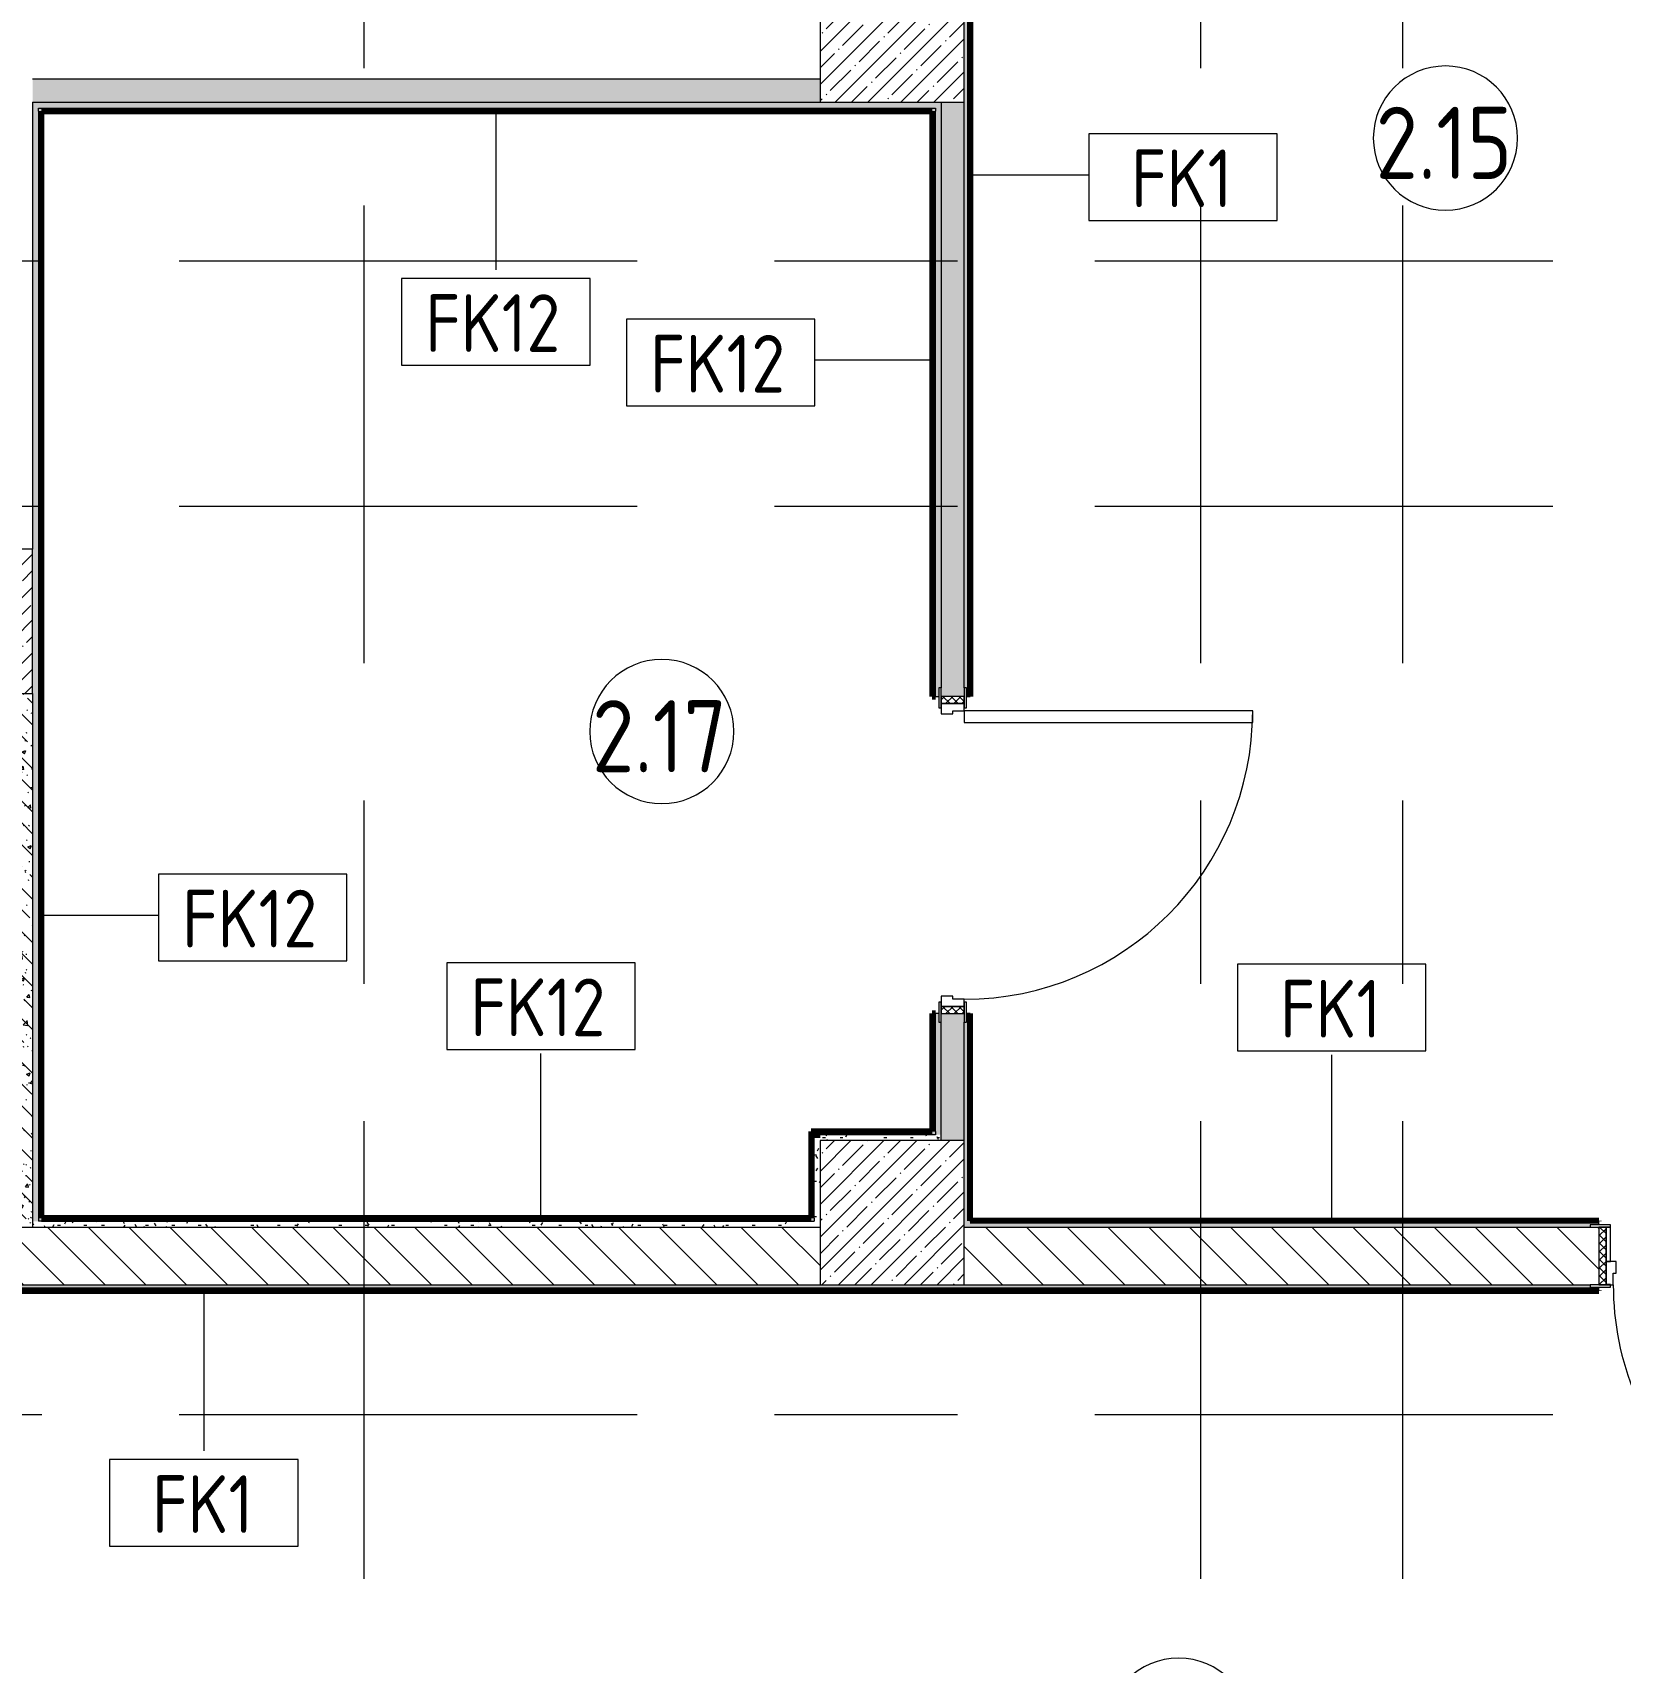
# Model space of a CAD drawing. Header units: millimetres. Extents: x 35157 to 232994, y -8553 to 29000.
# Drawn here: x 70810 to 76315, y 17291 to 22942 of the extents above; entities that cross this region are included whole.
import ezdxf

# ---------------------------------------------------------------- set-up
doc = ezdxf.new("R2010")
doc.units = ezdxf.units.MM
doc.linetypes.add('Осевая', pattern=[3175, 635, -476.25, 1587.5, -476.25])
for name, color, linetype, lineweight in [('A-AREA-IDEN', 7, 'Continuous', 9), ('A-DOOR', 7, 'Continuous', 9), ('A-DOOR-2', 7, 'Continuous', 13), ('A-DOOR-FRAM', 7, 'Continuous', 13), ('A-DOOR-FRAM-1', 7, 'Continuous', 9), ('A-WALL', 7, 'Continuous', 9), ('A-WALL-IDEN', 7, 'Continuous', 9), ('I-WALL', 7, 'Continuous', 9), ('S-COLS', 7, 'Continuous', 9), ('Оси-2', 7, 'Осевая', 9)]:
    doc.layers.add(name, color=color, linetype=linetype, lineweight=lineweight)
for name, color, linetype, lineweight, true_color in [('A-WALL-4', 7, 'Continuous', 9, 0xff80c0), ('A-WALL-8', 7, 'Continuous', 9, 0x3f92ba), ('I-WALL-15', 7, 'Continuous', 80, 0x3f92ba), ('I-WALL-3', 7, 'Continuous', 9, 0x3f92ba), ('I-WALL-5', 7, 'Continuous', 9, 0xc0c0c0), ('I-WALL-9', 7, 'Continuous', 80, 0xff80c0)]:
    doc.layers.add(name, color=color, linetype=linetype, lineweight=lineweight, true_color=true_color)
doc.styles.add('GOST Common', font='GOST_Common.ttf', dxfattribs={"width": 0.9, "height": 200})
doc.styles.add('GOST Common_1', font='GOST_Common.ttf', dxfattribs={"width": 0.9, "height": 250})
pattern_1 = [(135, (0, 0), (-75.43415, -75.43415), [106.68, -17.78, 3.556, -17.78]), (135, (0, 75.39), (-75.43415, -75.43415), []), (50, (0, 0), (127.52922, -11.15758), [13.335, -146.685]), (355, (0, 0), (-24.66966, 133.74002), [10.668, -117.348]), (100.451, (10.63, -0.93), (102.85973, 122.58178), [11.333, -124.663]), (46.184, (0, 35.56), (189.75516, -29.43036), [20.002, -220.027]), (96.636, (15.81, 33.1), (166.1822, 173.1996), [17, -186.995]), (351.184, (0, 35.56), (166.18393, 173.19757), [16.002, -176.022]), (21, (17.78, 26.67), (106.13027, -71.58603), [13.335, -146.685]), (326, (17.78, 26.67), (43.26188, 128.93175), [10.668, -117.348]), (71.451, (26.62, 20.7), (149.39198, 57.34505), [11.333, -124.663]), (37.5, (0, 0), (2.162228, 59.188357), [3.353, -112.573, 3.353, -115.773, -117.793]), (37.5, (0, 0), (2.162228, 59.188357), [-235.052, 3.353, -114.44]), (7.5, (0, 0), (46.773857, 70.12615), [3.353, -64.567, 3.353, -109.906, -44.894]), (7.5, (0, 0), (46.773857, 70.12615), [-181.178, 3.353, -41.542]), (327.5, (-39.65, 0), (94.91367, -4.010093), [3.353, -41.097, 3.353, -135.331, -184.023]), (327.5, (-39.65, 0), (94.91367, -4.010093), [-183.134, 3.353, -180.67]), (317.5, (-57.43, 0), (103.69057, 17.79882), [3.353, -54.432, 3.353, -88.748, -130.683]), (317.5, (-57.43, 0), (103.69057, 17.79882), [-149.885, 3.353, -127.33])]
pattern_2 = [(0, (0, 0), (121.92, 30.48), [10.058, -81.382, 10.058, -81.382, -487.68]), (0, (0, 0), (121.92, 30.48), [-182.88, 10.058, -172.822, 10.058, -81.382, -213.36]), (0, (0, 0), (121.92, 30.48), [-457.2, 10.058, -50.902, 10.058, -142.342]), (120, (45.72, 15.24), (-87.356454, 90.345817), [10.058, -81.382, 10.058, -81.382, -487.68]), (120, (45.72, 15.24), (-87.356454, 90.345817), [-182.88, 10.058, -172.822, 10.058, -81.382, -213.36]), (120, (45.72, 15.24), (-87.356454, 90.345817), [-457.2, 10.058, -50.902, 10.058, -142.342]), (240, (60.96, 76.2), (-34.563546, -120.825817), [10.058, -81.382, 10.058, -81.382, -487.68]), (240, (60.96, 76.2), (-34.563546, -120.825817), [-182.88, 10.058, -172.822, 10.058, -81.382, -213.36]), (240, (60.96, 76.2), (-34.563546, -120.825817), [-457.2, 10.058, -50.902, 10.058, -142.342])]

# ---------------------------------------------------------------- blocks, each defined once
blk = doc.blocks.new('BSC_Колонна _Прямоугольная - 500х500-V25-План отделки стен 2 этажа в осях 12-23')
at = {"layer": 'S-COLS'}
h = blk.add_hatch(dxfattribs=at)
h.set_pattern_fill('FP_35', color=256, style=0, pattern_type=2)
h.set_pattern_definition([(45, (-73790, -22950), (-57.02463, 57.02463), []), (45, (-73732.975, -22950), (-57.02463, 57.02463), [100.806, -20.161, 3.353, -16.808])])
h.paths.add_polyline_path([(-250, -250), (250, -250), (250, 250), (-250, 250)])
for p, q in [((250, 250), (-250, 250)), ((-250, 250), (-250, -250)), ((250, -250), (250, 250)), ((-250, -250), (250, -250))]:
    blk.add_line(p, q, dxfattribs=at)
blk = doc.blocks.new('110_Дверь_СКБ_1Ст_Внутренняя1 - Д-4 1100x2100h_су мгн-32375332-План отделки стен 2 этажа в осях 12-23')
at = {"layer": 'A-DOOR'}
h = blk.add_hatch(dxfattribs=at)
h.set_pattern_fill('FP_41', color=256, style=0, pattern_type=2)
h.set_pattern_definition([(135, (1751.41, 164.685), (-14.14214, -14.14214), []), (225, (1751.41, 164.685), (14.14214, -14.14214), [])])
h.paths.add_polyline_path([(562.5, 100), (537.5, 100), (537.5, -100), (562.5, -100)])
at = {"layer": 'A-DOOR-FRAM-1'}
h = blk.add_hatch(dxfattribs=at)
h.set_pattern_fill('FP_42', color=256, style=0, pattern_type=2)
h.set_pattern_definition([(45, (-371.384, 164.685), (-14.1421, 14.1421), []), (135, (-371.384, 164.685), (-14.1421, -14.1421), [])])
h.paths.add_polyline_path([(-512.5, 100), (-537.5, 100), (-537.5, -100), (-512.5, -100)])
at = {"layer": 'A-DOOR'}
blk.add_arc((-487.5, 100), 1000, 360, 90, dxfattribs=at)
at = {"layer": 'A-DOOR-2'}
for p, q in [((-487.5, 1100), (-487.5, 100)), ((-447.5, 1100), (-487.5, 1100)), ((-447.5, 100), (-447.5, 1100)), ((-487.5, 100), (-447.5, 100))]:
    blk.add_line(p, q, dxfattribs=at)
at = {"layer": 'A-DOOR-FRAM'}
for p, q in [((-497.5, 108), (-567.5, 108)), ((-567.5, 108), (-567.5, 100)), ((-567.5, 100), (-497.5, 100)), ((-512.5, 100), (-537.5, 100)), ((-537.5, 100), (-537.5, -100)), ((-487.5, 100), (-512.5, 100)), ((-512.5, 100), (-512.5, 20)), ((-512.5, -100), (-512.5, 100)), ((-497.5, 100), (-512.5, 100)), ((-512.5, 100), (-512.5, 99)), ((-512.5, 99), (-497.5, 99)), ((-497.5, 100), (-497.5, 108)), ((-497.5, 99), (-497.5, 100)), ((-487.5, 60), (-487.5, 100)), ((-477.5, 60), (-487.5, 60)), ((-477.5, 20), (-477.5, 60)), ((512.5, 60), (502.5, 60)), ((502.5, 60), (502.5, 20)), ((512.5, 100), (512.5, 60)), ((537.5, 100), (512.5, 100)), ((592.5, 108), (522.5, 108)), ((522.5, 108), (522.5, 100)), ((537.5, 100), (522.5, 100)), ((522.5, 100), (522.5, 99)), ((522.5, 100), (592.5, 100)), ((522.5, 99), (537.5, 99)), ((537.5, 20), (537.5, 100)), ((562.5, 100), (537.5, 100)), ((537.5, 100), (537.5, -100)), ((537.5, 99), (537.5, 100)), ((562.5, -100), (562.5, 100)), ((592.5, 100), (592.5, 108)), ((-512.5, 20), (-477.5, 20)), ((-497.5, 20), (-512.5, 20)), ((-512.5, 20), (-512.5, -100)), ((-497.5, -100), (-497.5, 20)), ((502.5, 20), (537.5, 20)), ((537.5, 20), (522.5, 20)), ((522.5, 20), (522.5, -100)), ((537.5, -100), (537.5, 20)), ((-497.5, -100), (-567.5, -100)), ((-567.5, -100), (-567.5, -108)), ((-567.5, -108), (-497.5, -108)), ((-537.5, -100), (-512.5, -100)), ((-512.5, -100), (-497.5, -100)), ((-497.5, -108), (-497.5, -100)), ((522.5, -100), (537.5, -100)), ((592.5, -100), (522.5, -100)), ((522.5, -100), (522.5, -108)), ((522.5, -108), (592.5, -108)), ((537.5, -100), (562.5, -100)), ((592.5, -108), (592.5, -100))]:
    blk.add_line(p, q, dxfattribs=at)
blk = doc.blocks.new('110_Дверь_СКБ_1Ст_Внутренняя1 - Д-4 1100x2100h_су мгн-32391219-План отделки стен 2 этажа в осях 12-23')
at = {"layer": 'A-DOOR'}
h = blk.add_hatch(dxfattribs=at)
h.set_pattern_fill('FP_39', color=256, style=0, pattern_type=2)
h.set_pattern_definition([(135, (1751.41, 104.685), (-14.14214, -14.14214), []), (225, (1751.41, 104.685), (14.14214, -14.14214), [])])
h.paths.add_polyline_path([(562.5, 40), (537.5, 40), (537.5, -40), (562.5, -40)])
at = {"layer": 'A-DOOR-FRAM-1'}
h = blk.add_hatch(dxfattribs=at)
h.set_pattern_fill('FP_40', color=256, style=0, pattern_type=2)
h.set_pattern_definition([(45, (-371.384, 104.685), (-14.1421, 14.1421), []), (135, (-371.384, 104.685), (-14.1421, -14.1421), [])])
h.paths.add_polyline_path([(-512.5, 40), (-537.5, 40), (-537.5, -40), (-512.5, -40)])
at = {"layer": 'A-DOOR'}
blk.add_arc((-487.5, 40), 1000, 360, 90, dxfattribs=at)
at = {"layer": 'A-DOOR-2'}
for p, q in [((-487.5, 1040), (-487.5, 40)), ((-447.5, 1040), (-487.5, 1040)), ((-447.5, 40), (-447.5, 1040)), ((-487.5, 40), (-447.5, 40))]:
    blk.add_line(p, q, dxfattribs=at)
at = {"layer": 'A-DOOR-FRAM'}
for p, q in [((-497.5, 48), (-567.5, 48)), ((-567.5, 48), (-567.5, 40)), ((-567.5, 40), (-497.5, 40)), ((-512.5, 40), (-537.5, 40)), ((-537.5, 40), (-537.5, -40)), ((-487.5, 40), (-512.5, 40)), ((-512.5, 40), (-512.5, -40)), ((-512.5, -40), (-512.5, 40)), ((-497.5, 40), (-512.5, 40)), ((-512.5, 40), (-512.5, 39)), ((-512.5, 39), (-497.5, 39)), ((-497.5, 40), (-497.5, 48)), ((-497.5, 39), (-497.5, 40)), ((-487.5, 0), (-487.5, 40)), ((-477.5, 0), (-487.5, 0)), ((-477.5, -40), (-477.5, 0)), ((512.5, 0), (502.5, 0)), ((502.5, 0), (502.5, -40)), ((512.5, 40), (512.5, 0)), ((537.5, 40), (512.5, 40)), ((592.5, 48), (522.5, 48)), ((522.5, 48), (522.5, 40)), ((537.5, 40), (522.5, 40)), ((522.5, 40), (522.5, 39)), ((522.5, 40), (592.5, 40)), ((522.5, 39), (537.5, 39)), ((537.5, -40), (537.5, 40)), ((562.5, 40), (537.5, 40)), ((537.5, 40), (537.5, -40)), ((537.5, 39), (537.5, 40)), ((562.5, -40), (562.5, 40)), ((592.5, 40), (592.5, 48)), ((-497.5, -40), (-567.5, -40)), ((-567.5, -40), (-567.5, -48)), ((-567.5, -48), (-497.5, -48)), ((-537.5, -40), (-512.5, -40)), ((-497.5, -39), (-512.5, -39)), ((-512.5, -39), (-512.5, -40)), ((-512.5, -40), (-477.5, -40)), ((-512.5, -40), (-497.5, -40)), ((-497.5, -40), (-497.5, -39)), ((-497.5, -48), (-497.5, -40)), ((502.5, -40), (537.5, -40)), ((537.5, -39), (522.5, -39)), ((522.5, -39), (522.5, -40)), ((522.5, -40), (537.5, -40)), ((592.5, -40), (522.5, -40)), ((522.5, -40), (522.5, -48)), ((522.5, -48), (592.5, -48)), ((537.5, -40), (537.5, -39)), ((537.5, -40), (562.5, -40)), ((592.5, -48), (592.5, -40))]:
    blk.add_line(p, q, dxfattribs=at)
blk = doc.blocks.new('BSC_Колонна _Прямоугольная - 500х500-V34-План отделки стен 2 этажа в осях 12-23')
at = {"layer": 'S-COLS'}
h = blk.add_hatch(dxfattribs=at)
h.set_pattern_fill('FP_53', color=256, style=0, pattern_type=2)
h.set_pattern_definition([(45, (-70560, -20900), (-57.02463, 57.02463), []), (45, (-70502.975, -20900), (-57.02463, 57.02463), [100.806, -20.161, 3.353, -16.808])])
h.paths.add_polyline_path([(-250, -250), (250, -250), (250, 250), (-250, 250)])
for p, q in [((250, 250), (-250, 250)), ((-250, 250), (-250, -250)), ((250, -250), (250, 250)), ((-250, -250), (250, -250))]:
    blk.add_line(p, q, dxfattribs=at)
blk = doc.blocks.new('BSC_Колонна _Прямоугольная - 500х500-V37-План отделки стен 2 этажа в осях 12-23')
at = {"layer": 'S-COLS'}
h = blk.add_hatch(dxfattribs=at)
h.set_pattern_fill('FP_56', color=256, style=0, pattern_type=2)
h.set_pattern_definition([(45, (-73790, -18850), (-57.02463, 57.02463), []), (45, (-73732.975, -18850), (-57.02463, 57.02463), [100.806, -20.161, 3.353, -16.808])])
h.paths.add_polyline_path([(-250, -250), (250, -250), (250, 250), (-250, 250), (-250, 158.8)])
for p, q in [((250, 250), (-250, 250)), ((-250, 250), (-250, -250)), ((250, -250), (250, 250)), ((-250, -250), (250, -250))]:
    blk.add_line(p, q, dxfattribs=at)
blk = doc.blocks.new('М_стена_0001 - Типоразмер_без рамки-25382661-План отделки стен 2 этажа в осях 12-23')
at = {"layer": 'A-WALL-IDEN'}
for p, q in [((3.258, 1.523), (-3.273, 1.523)), ((-3.273, 1.523), (-3.273, -1.477)), ((3.258, -1.477), (3.258, 1.523)), ((-3.273, -1.477), (3.258, -1.477))]:
    blk.add_line(p, q, dxfattribs=at)
blk = doc.blocks.new('Марка_Помещения - Номер-25198446-План отделки стен 2 этажа в осях 12-23')
at = {"layer": 'A-AREA-IDEN'}
for start, end in [(360, 180), (180, 360)]:
    blk.add_arc((0, 0), 2.5, start, end, dxfattribs=at)

msp = doc.modelspace()

# ---------------------------------------------------------------- hatches: boundary and pattern name
at = {"layer": 'I-WALL'}
h = msp.add_hatch(dxfattribs=at)
h.set_pattern_fill('FP_63', color=256, style=0, pattern_type=2)
h.set_pattern_definition(pattern_2)
h.paths.add_polyline_path([(74060, 18800), (74060, 19540), (74048, 19540), (74048, 19510), (74040, 19510), (74040, 18800)])
h.paths.add_polyline_path([(74060, 20640), (74060, 25200), (74048, 25200), (74048, 25170), (74040, 25170), (74040, 20670), (74048, 20670), (74048, 20640)])
h.paths.add_polyline_path([(74060, 26300), (74060, 26880), (74040, 26880), (74040, 26330), (74048, 26330), (74048, 26300)])
h = msp.add_hatch(dxfattribs=at)
h.set_pattern_fill('FP_28', color=256, style=0, pattern_type=2)
h.set_pattern_definition(pattern_1)
h.paths.add_polyline_path([(73965, 19100), (74040, 19100), (74040, 19540), (73960, 19540), (73960, 19100)])
h.paths.add_polyline_path([(74040, 20640), (74040, 22700), (73960, 22700), (73960, 20640)])
h.paths.add_polyline_path([(74040, 23200), (74040, 25200), (73960, 25200), (73960, 23200), (73973.9, 23200)])
h.paths.add_polyline_path([(74040, 26300), (74040, 26587.5), (73960, 26587.5), (73960, 26300)])
h = msp.add_hatch(dxfattribs=at)
h.set_pattern_fill('FP_28', color=256, style=0, pattern_type=2)
h.set_pattern_definition(pattern_1)
h.paths.add_polyline_path([(73540, 22700), (73540, 22780), (70810, 22780), (70810, 22700), (71233.5, 22700)])
h = msp.add_hatch(dxfattribs=at)
h.set_pattern_fill('FP_63', color=256, style=0, pattern_type=2)
h.set_pattern_definition(pattern_2)
h.paths.add_polyline_path([(70830, 22680), (73940, 22680), (73940, 22700), (70810, 22700), (70810, 22680)])
h = msp.add_hatch(dxfattribs=at)
h.set_pattern_fill('FP_63', color=256, style=0, pattern_type=2)
h.set_pattern_definition(pattern_2)
h.paths.add_polyline_path([(70830, 18820), (70830, 22680), (70810, 22680), (70810, 18820)])
h = msp.add_hatch(dxfattribs=at)
h.set_pattern_fill('FP_63', color=256, style=0, pattern_type=2)
h.set_pattern_definition(pattern_2)
h.paths.add_polyline_path([(73940, 19120), (73960, 19120), (73960, 19510), (73952, 19510), (73952, 19540), (73940, 19540), (73940, 19131)])
h.paths.add_polyline_path([(73952, 20640), (73952, 20670), (73960, 20670), (73960, 22700), (73940, 22700), (73940, 20640)])
h = msp.add_hatch(dxfattribs=at)
h.set_pattern_fill('FP_28', color=256, style=0, pattern_type=2)
h.set_pattern_definition(pattern_1)
h.paths.add_polyline_path([(70730, 18800), (70810, 18800), (70810, 20650), (70730, 20650), (70730, 19943.2)])
h = msp.add_hatch(dxfattribs=at)
h.set_pattern_fill('FP_63', color=256, style=0, pattern_type=2)
h.set_pattern_definition(pattern_2)
h.paths.add_polyline_path([(73520, 18820), (73540, 18820), (73540, 19120), (73520, 19120), (73520, 18831)])
h = msp.add_hatch(dxfattribs=at)
h.set_pattern_fill('FP_63', color=256, style=0, pattern_type=2)
h.set_pattern_definition(pattern_2)
h.paths.add_polyline_path([(73960, 19100), (73960, 19120), (73540, 19120), (73540, 19100)])
h = msp.add_hatch(dxfattribs=at)
h.set_pattern_fill('FP_63', color=256, style=0, pattern_type=2)
h.set_pattern_definition(pattern_2)
h.paths.add_polyline_path([(71233.5, 18800), (73540, 18800), (73540, 18820), (70810, 18820), (70810, 18800)])
h = msp.add_hatch(dxfattribs=at)
h.set_pattern_fill('FP_63', color=256, style=0, pattern_type=2)
h.set_pattern_definition(pattern_2)
h.paths.add_polyline_path([(77590, 18800), (77590, 18820), (77340, 18820), (77340, 18808), (77370, 18808), (77370, 18800)])
h.paths.add_polyline_path([(76210, 18800), (76210, 18808), (76240, 18808), (76240, 18820), (74060, 18820), (74060, 18800), (74234.2, 18800)])
h = msp.add_hatch(dxfattribs=at)
h.set_pattern_fill('FP_20', color=256, style=0, pattern_type=2)
h.set_pattern_definition([(135, (0, 0), (-70.71068, -70.71068), [])])
h.paths.add_polyline_path([(84200, 18600), (84200, 18800), (80180, 18800), (80180, 18600), (83236.2, 18600)])
h.paths.add_polyline_path([(77340, 18600), (78580, 18600), (78580, 18800), (77340, 18800)])
h.paths.add_polyline_path([(76240, 18600), (76240, 18800), (74040, 18800), (74040, 18600), (76210, 18600)])
h.paths.add_polyline_path([(73540, 18600), (73540, 18800), (66760, 18800), (66760, 18600), (72733.8, 18600)])
h = msp.add_hatch(dxfattribs=at)
h.set_pattern_fill('FP_63', color=256, style=0, pattern_type=2)
h.set_pattern_definition(pattern_2)
h.paths.add_polyline_path([(84460, 18580), (84460, 18600), (80210, 18599.9), (80210, 18592), (80180, 18592), (80180, 18580), (84459, 18580)])
h.paths.add_polyline_path([(77370, 18580), (79080, 18580), (79080, 18592), (79050, 18592), (79050, 18600), (77370, 18599.7), (77370, 18592), (77340, 18592), (77340, 18580)])
h.paths.add_polyline_path([(76240, 18580), (76240, 18592), (76210, 18592), (76210, 18600), (66760, 18600), (66760, 18580), (76210, 18580)])
at = {"layer": 'I-WALL-3'}
for points in [[(70830, 22669), (73940, 22669), (73940, 22680), (70830, 22680)], [(70830, 18820), (70841, 18820), (70841, 22669), (70830, 22669), (70830, 19943.2)], [(73509, 18831), (73520, 18831), (73520, 19131), (73509, 19131), (73509, 19008.8)], [(73540, 19120), (73940, 19120), (73940, 19131), (73520, 19131), (73520, 19120)], [(73520, 18820), (73520, 18831), (70841, 18831), (70841, 18820), (72733.8, 18820)]]:
    msp.add_hatch(color=256, dxfattribs=at).paths.add_polyline_path(points)
h = msp.add_hatch(color=256, dxfattribs=at)
h.paths.add_polyline_path([(73940, 19131), (73940, 19540), (73929, 19540), (73929, 19131)])
h.paths.add_polyline_path([(73940, 20640), (73940, 22669), (73929, 22669), (73929, 20640)])

# ---------------------------------------------------------------- linework, layer by layer
at = {"layer": 'A-WALL'}
for p, q in [((70810, 22700), (70810, 21150)), ((70830, 22680), (73940, 22680)), ((70830, 22669), (70830, 22680)), ((73940, 22680), (73940, 22669)), ((73960, 22700), (73960, 20670)), ((74040, 20670), (74040, 22700)), ((70810, 20650), (70810, 18800)), ((73960, 19100), (73960, 19510)), ((74040, 19100), (74040, 19510)), ((74060, 18820), (74060, 19540)), ((73940, 19120), (73540, 19120)), ((73940, 19131), (73940, 19120)), ((70841, 18820), (70830, 18820)), ((73520, 18831), (73520, 18820)), ((74061, 18820), (74060, 18820)), ((66760, 18800), (73540, 18800)), ((74040, 18800), (76210, 18800)), ((66760, 18600), (73540, 18600)), ((74040, 18600), (76210, 18600))]:
    msp.add_line(p, q, dxfattribs=at)
at = {"layer": 'A-WALL-4'}
msp.add_line((74061, 18820), (76240, 18820), dxfattribs=at)
at = {"layer": 'A-WALL-8'}
for p, q in [((70830, 22669), (70830, 18820)), ((73940, 20640), (73940, 22669)), ((73940, 19131), (73940, 19540)), ((73520, 18831), (73520, 19120)), ((70841, 18820), (73520, 18820))]:
    msp.add_line(p, q, dxfattribs=at)
at = {"layer": 'A-WALL-IDEN'}
for p, q in [((72416, 22674.5), (72416, 22118.7)), ((74060.5, 22448.7), (74471.4, 22448.7)), ((73934.5, 21805.7), (73522, 21805.7)), ((70835.5, 19881.8), (71246.4, 19881.8)), ((72572.4, 18825.5), (72572.4, 19402.2)), ((75314.1, 18820.5), (75314.1, 19397.2)), ((71403.6, 18579.5), (71403.6, 18023.7))]:
    msp.add_line(p, q, dxfattribs=at)
at = {"layer": 'I-WALL-15'}
for p, q in [((70841, 22669), (73929, 22669)), ((70841, 18831), (70841, 22669)), ((73929, 22669), (73929, 20640)), ((73929, 20640), (73940, 20640)), ((73940, 19540), (73929, 19540)), ((73929, 19540), (73929, 19131)), ((73509, 19131), (73509, 18831)), ((73929, 19131), (73509, 19131)), ((73520, 19120), (73540, 19120)), ((73509, 18831), (70841, 18831))]:
    msp.add_line(p, q, dxfattribs=at)
at = {"layer": 'I-WALL-5'}
for p, q in [((73540, 22780), (70810, 22780)), ((70810, 22700), (73540, 22700)), ((73940, 20640), (73952, 20640)), ((74048, 20640), (74060, 20640)), ((73952, 19540), (73940, 19540)), ((74060, 19540), (74048, 19540)), ((76240, 18808), (76240, 18820)), ((76240, 18580), (76240, 18592))]:
    msp.add_line(p, q, dxfattribs=at)
at = {"layer": 'I-WALL-9'}
for p, q in [((74060, 25200), (74060, 20640)), ((74061, 20640), (74061, 25200)), ((74060, 20640), (74061, 20640)), ((74061, 19540), (74060, 19540)), ((74061, 18821), (74061, 19540)), ((76240, 18821), (74061, 18821)), ((76240, 18820), (76240, 18821)), ((76240, 18580), (66781, 18580)), ((66781, 18579), (76240, 18579)), ((76240, 18579), (76240, 18580))]:
    msp.add_line(p, q, dxfattribs=at)
at = {"layer": 'Оси-2'}
for p, q in [((75560, 593.7), (75560, 25078.1)), ((71960, 593.7), (71960, 24898.1)), ((74860, 593.7), (74860, 24898.1)), ((38456.8, 22150), (82200, 22150)), ((38456.8, 21300), (82200, 21300)), ((38456.8, 18150), (82200, 18150))]:
    msp.add_line(p, q, dxfattribs=at)

# ---------------------------------------------------------------- block references
at = {"layer": 'A-AREA-IDEN', "xscale": 99.99999999999993, "yscale": 99.99999999999993, "zscale": 99.99999999999993}
for p in [(75708.2, 22575.8), (72991.5, 20518.3), (74783.2, 17055.4)]:
    msp.add_blockref('Марка_Помещения - Номер-25198446-План отделки стен 2 этажа в осях 12-23', p, dxfattribs=at)
at = {"layer": 'A-DOOR'}
for name, p, rotation in [('110_Дверь_СКБ_1Ст_Внутренняя1 - Д-4 1100x2100h_су мгн-32391219-План отделки стен 2 этажа в осях 12-23', (74000, 20102.5), 269.9999999999999), ('110_Дверь_СКБ_1Ст_Внутренняя1 - Д-4 1100x2100h_су мгн-32375332-План отделки стен 2 этажа в осях 12-23', (76802.5, 18700), 180)]:
    msp.add_blockref(name, p, dxfattribs=dict(at, rotation=rotation))
at = {"layer": 'A-WALL-IDEN', "xscale": 99.99999999999993, "yscale": 99.99999999999993, "zscale": 99.99999999999993}
for p in [(74798.8, 22438.2), (72416.7, 21936.2), (73196.2, 21795.3), (71573.8, 19871.3), (72573.2, 19563.8), (75314.9, 19558.8), (71404.4, 17841.2)]:
    msp.add_blockref('М_стена_0001 - Типоразмер_без рамки-25382661-План отделки стен 2 этажа в осях 12-23', p, dxfattribs=at)
at = {"layer": 'S-COLS'}
for name, p in [('BSC_Колонна _Прямоугольная - 500х500-V25-План отделки стен 2 этажа в осях 12-23', (73790, 22950)), ('BSC_Колонна _Прямоугольная - 500х500-V34-План отделки стен 2 этажа в осях 12-23', (70560, 20900)), ('BSC_Колонна _Прямоугольная - 500х500-V37-План отделки стен 2 этажа в осях 12-23', (73790, 18850))]:
    msp.add_blockref(name, p, dxfattribs=at)

# ---------------------------------------------------------------- texts
at = {"layer": 'A-AREA-IDEN', "char_height": 250, "width": 606.076, "attachment_point": 1, "style": 'GOST Common_1'}
for s, insert in [('2.15', (75466.3, 22684.3)), ('2.17', (72749.7, 20626.9))]:
    msp.add_mtext(s, dxfattribs=dict(at, insert=insert))
at = {"layer": 'A-WALL-IDEN', "char_height": 200, "attachment_point": 1, "style": 'GOST Common'}
for s, insert, width in [('FK1', (74618.5, 22536.3), 447.342), ('FK12', (72171.2, 22034.2), 606.076), ('FK12', (72950.7, 21893.3), 606.076), ('FK12', (71328.3, 19969.4), 606.076), ('FK12', (72327.7, 19661.8), 606.076), ('FK1', (75134.7, 19656.8), 447.342), ('FK1', (71224.1, 17939.2), 447.342)]:
    msp.add_mtext(s, dxfattribs=dict(at, insert=insert, width=width))

doc.saveas('drawing.dxf')
